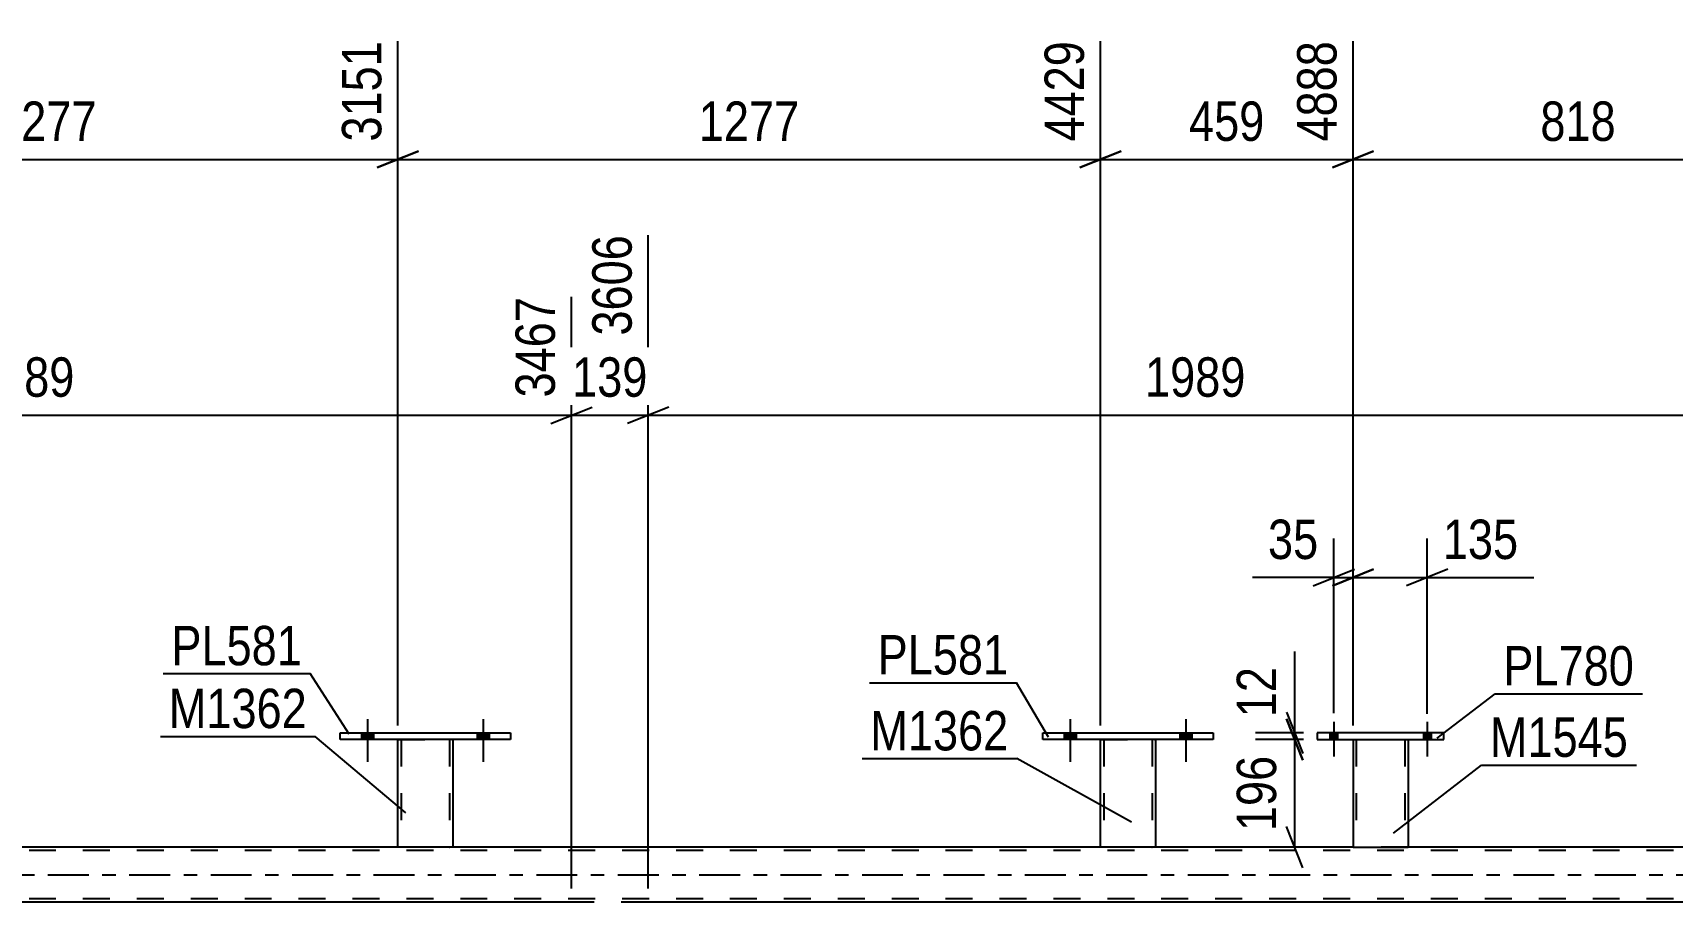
# Model space of a CAD drawing. Header units: millimetres. Extents: x 0 to 841, y 0 to 594.
# Drawn here: x 176.9 to 296.1, y 444 to 507.2 of the extents above; entities that cross this region are included whole.
import ezdxf

# ---------------------------------------------------------------- set-up
doc = ezdxf.new("R2010")
doc.units = ezdxf.units.MM
doc.linetypes.add('DXK_LINE_DOT2', pattern=[3.9198, 1.9599, -1.9599])
doc.linetypes.add('DXK_LINE_DOT3', pattern=[5.9187, 2.979, -0.9799, 0.9799, -0.9799])
doc.styles.add('Arial Narrow', font='ARIALN.TTF', dxfattribs={"height": 0.2})

# ---------------------------------------------------------------- blocks, each defined once
blk = doc.blocks.new('Part-283133313-2234 - 1851')
at = {"color": 2, "linetype": 'Continuous'}
for p, q in [((199.26, 455.83), (199.26, 456.31)), ((199.26, 456.31), (211.66, 456.31)), ((211.66, 455.83), (199.26, 455.83)), ((211.66, 456.31), (211.66, 455.83))]:
    blk.add_line(p, q, dxfattribs=at)
blk = doc.blocks.new('Part-283133313-2219 - 1851')
at = {"color": 2, "linetype": 'Continuous'}
for p, q in [((254.54, 447.99), (254.54, 455.83)), ((258.54, 455.83), (258.54, 447.99)), ((258.5, 447.99), (254.54, 447.99)), ((258.54, 447.99), (258.5, 447.99))]:
    blk.add_line(p, q, dxfattribs=at)
at = {"color": 7, "linetype": 'DXK_LINE_DOT2'}
for p, q in [((254.54, 455.83), (258.54, 455.83)), ((254.54, 455.83), (254.54, 455.83)), ((254.54, 455.83), (254.54, 455.83)), ((254.78, 455.83), (254.78, 447.99)), ((258.3, 455.83), (258.3, 447.99)), ((258.54, 455.83), (258.54, 455.83)), ((258.54, 455.83), (258.54, 455.83)), ((258.28, 447.99), (258.3, 447.99))]:
    blk.add_line(p, q, dxfattribs=at)
blk = doc.blocks.new('Part-283133313-2224 - 1851')
at = {"color": 2, "linetype": 'Continuous'}
for p, q in [((250.34, 455.83), (250.34, 456.31)), ((250.34, 456.31), (262.74, 456.31)), ((262.74, 455.83), (250.34, 455.83)), ((262.74, 456.31), (262.74, 455.83))]:
    blk.add_line(p, q, dxfattribs=at)
blk = doc.blocks.new('Part-283133313-2229 - 1851')
at = {"color": 2, "linetype": 'Continuous'}
for p, q in [((203.46, 447.99), (203.46, 455.83)), ((207.46, 455.83), (207.46, 447.99)), ((207.42, 447.99), (203.46, 447.99)), ((207.46, 447.99), (207.42, 447.99))]:
    blk.add_line(p, q, dxfattribs=at)
at = {"color": 7, "linetype": 'DXK_LINE_DOT2'}
for p, q in [((203.46, 455.83), (207.46, 455.83)), ((203.46, 455.83), (203.46, 455.83)), ((203.46, 455.83), (203.46, 455.83)), ((203.7, 455.83), (203.7, 447.99)), ((207.22, 455.83), (207.22, 447.99)), ((207.46, 455.83), (207.46, 455.83)), ((207.46, 455.83), (207.46, 455.83)), ((207.2, 447.99), (207.22, 447.99))]:
    blk.add_line(p, q, dxfattribs=at)
blk = doc.blocks.new('Part-283133313-2269 - 1851')
at = {"color": 2, "linetype": 'Continuous'}
for p, q in [((272.9, 455.83), (272.9, 447.99)), ((276.9, 455.83), (276.9, 447.99)), ((272.9, 447.99), (276.9, 447.99))]:
    blk.add_line(p, q, dxfattribs=at)
at = {"color": 7, "linetype": 'DXK_LINE_DOT2'}
for p, q in [((272.9, 455.83), (276.9, 455.83)), ((273.14, 455.83), (273.14, 447.99)), ((276.66, 455.83), (276.66, 447.99)), ((276.61, 447.99), (276.65, 447.99)), ((276.61, 447.99), (276.65, 447.99)), ((276.65, 447.99), (276.66, 447.99)), ((276.65, 447.99), (276.66, 447.99))]:
    blk.add_line(p, q, dxfattribs=at)
blk = doc.blocks.new('Part-283133313-2284 - 1851')
at = {"color": 2, "linetype": 'Continuous'}
for p, q in [((270.3, 456.31), (270.3, 455.83)), ((279.5, 456.31), (270.3, 456.31)), ((270.3, 455.83), (279.5, 455.83)), ((279.5, 455.83), (279.5, 456.31))]:
    blk.add_line(p, q, dxfattribs=at)
blk = doc.blocks.new('Part-283133313-2339 - 1851')
at = {"color": 7, "linetype": 'DXK_LINE_DOT2'}
for p, q in [((739.14, 447.75), (77.4, 447.75)), ((207.46, 447.99), (203.46, 447.99)), ((258.54, 447.99), (254.54, 447.99)), ((276.9, 447.99), (272.9, 447.99)), ((739.14, 444.23), (77.4, 444.23)), ((221.66, 443.99), (216.08, 443.99))]:
    blk.add_line(p, q, dxfattribs=at)
at = {"color": 2, "linetype": 'Continuous'}
for p, q in [((203.46, 447.99), (156.37, 447.99)), ((254.54, 447.99), (207.46, 447.99)), ((272.9, 447.99), (258.54, 447.99)), ((305.62, 447.99), (276.9, 447.99)), ((216.08, 443.99), (136.52, 443.99)), ((301.22, 443.99), (221.66, 443.99))]:
    blk.add_line(p, q, dxfattribs=at)
at = {"color": 7, "linetype": 'DXK_LINE_DOT3'}
blk.add_line((77.4, 445.99), (739.14, 445.99), dxfattribs=at)
blk = doc.blocks.new('Bolt-283133313-2375 - 1851')
at = {"linetype": 'Continuous'}
for points in [[(251.9, 455.83), (252.78, 455.83), (252.78, 456.31), (251.9, 456.31)], [(260.3, 455.83), (261.18, 455.83), (261.18, 456.31), (260.3, 456.31)]]:
    blk.add_hatch(color=1, dxfattribs=at).paths.add_polyline_path(points)
at = {"color": 1, "linetype": 'Continuous'}
for p, q in [((252.34, 457.31), (252.34, 454.19)), ((260.74, 457.31), (260.74, 454.19)), ((251.9, 456.31), (251.9, 455.83)), ((252.78, 456.31), (252.78, 455.83)), ((260.3, 456.31), (260.3, 455.83)), ((261.18, 456.31), (261.18, 455.83))]:
    blk.add_line(p, q, dxfattribs=at)
blk = doc.blocks.new('Bolt-283133313-2376 - 1851')
at = {"linetype": 'Continuous'}
for points in [[(251.9, 455.83), (252.78, 455.83), (252.78, 456.31), (251.9, 456.31)], [(260.3, 455.83), (261.18, 455.83), (261.18, 456.31), (260.3, 456.31)]]:
    blk.add_hatch(color=1, dxfattribs=at).paths.add_polyline_path(points)
at = {"color": 1, "linetype": 'Continuous'}
for p, q in [((252.34, 457.31), (252.34, 454.19)), ((260.74, 457.31), (260.74, 454.19)), ((251.9, 456.31), (251.9, 455.83)), ((252.78, 456.31), (252.78, 455.83)), ((260.3, 456.31), (260.3, 455.83)), ((261.18, 456.31), (261.18, 455.83))]:
    blk.add_line(p, q, dxfattribs=at)
blk = doc.blocks.new('Bolt-283133313-2377 - 1851')
at = {"linetype": 'Continuous'}
for points in [[(200.82, 455.83), (201.7, 455.83), (201.7, 456.31), (200.82, 456.31)], [(209.22, 455.83), (210.1, 455.83), (210.1, 456.31), (209.22, 456.31)]]:
    blk.add_hatch(color=1, dxfattribs=at).paths.add_polyline_path(points)
at = {"color": 1, "linetype": 'Continuous'}
for p, q in [((201.26, 457.31), (201.26, 454.19)), ((209.66, 457.31), (209.66, 454.19)), ((200.82, 456.31), (200.82, 455.83)), ((201.7, 456.31), (201.7, 455.83)), ((209.22, 456.31), (209.22, 455.83)), ((210.1, 456.31), (210.1, 455.83))]:
    blk.add_line(p, q, dxfattribs=at)
blk = doc.blocks.new('Bolt-283133313-2378 - 1851')
at = {"linetype": 'Continuous'}
for points in [[(200.82, 455.83), (201.7, 455.83), (201.7, 456.31), (200.82, 456.31)], [(209.22, 455.83), (210.1, 455.83), (210.1, 456.31), (209.22, 456.31)]]:
    blk.add_hatch(color=1, dxfattribs=at).paths.add_polyline_path(points)
at = {"color": 1, "linetype": 'Continuous'}
for p, q in [((201.26, 457.31), (201.26, 454.19)), ((209.66, 457.31), (209.66, 454.19)), ((200.82, 456.31), (200.82, 455.83)), ((201.7, 456.31), (201.7, 455.83)), ((209.22, 456.31), (209.22, 455.83)), ((210.1, 456.31), (210.1, 455.83))]:
    blk.add_line(p, q, dxfattribs=at)
blk = doc.blocks.new('Bolt-283133313-2383 - 1851')
at = {"linetype": 'Continuous'}
for points in [[(271.22, 455.83), (271.78, 455.83), (271.78, 456.31), (271.22, 456.31)], [(271.22, 455.83), (271.78, 455.83), (271.78, 456.31), (271.22, 456.31)], [(278.02, 455.83), (278.58, 455.83), (278.58, 456.31), (278.02, 456.31)], [(278.02, 455.83), (278.58, 455.83), (278.58, 456.31), (278.02, 456.31)]]:
    blk.add_hatch(color=1, dxfattribs=at).paths.add_polyline_path(points)
at = {"color": 1, "linetype": 'Continuous'}
for p, q in [((271.5, 457.11), (271.5, 454.59)), ((271.5, 457.11), (271.5, 454.59)), ((278.3, 457.11), (278.3, 454.59)), ((278.3, 457.11), (278.3, 454.59)), ((271.22, 456.31), (271.22, 455.83)), ((271.22, 456.31), (271.22, 455.83)), ((271.78, 456.31), (271.78, 455.83)), ((271.78, 456.31), (271.78, 455.83)), ((278.02, 456.31), (278.02, 455.83)), ((278.02, 456.31), (278.02, 455.83)), ((278.58, 456.31), (278.58, 455.83)), ((278.58, 456.31), (278.58, 455.83))]:
    blk.add_line(p, q, dxfattribs=at)
blk = doc.blocks.new('StraightDimension-283133313-2925 - 1851')
at = {"color": 7, "linetype": 'Continuous'}
for p, q in [((136.52, 444.99), (136.52, 492.51)), ((216.08, 444.99), (216.08, 488.01)), ((138.02, 480), (135.02, 478.8)), ((136.52, 479.4), (216.08, 479.4)), ((214.58, 478.8), (217.58, 480))]:
    blk.add_line(p, q, dxfattribs=at)
at = {"color": 0}
blk.add_wipeout([(180.56, 480.15), (180.56, 484.35), (172.05, 484.35), (172.05, 480.15)], dxfattribs=at)
at = {"color": 3, "style": 'Arial Narrow'}
blk.add_text('1989', height=2.863, dxfattribs=at).set_placement((172.65, 480.75))
at = {"color": 0, "linetype": 'Continuous'}
blk.add_wipeout([(215.48, 488.61), (211.28, 488.61), (211.28, 480.1), (215.48, 480.1)], dxfattribs=at)
at = {"color": 3, "linetype": 'Continuous', "style": 'Arial Narrow'}
blk.add_text('3467', height=2.863, rotation=90.0002, dxfattribs=at).set_placement((214.88, 480.7))
blk = doc.blocks.new('StraightDimension-283133313-2593 - 1851')
at = {"color": 7, "linetype": 'Continuous'}
for p, q in [((152.38, 456.83), (152.38, 506.62)), ((203.46, 456.83), (203.46, 506.62)), ((153.88, 498.61), (150.88, 497.41)), ((201.96, 497.41), (204.96, 498.61)), ((152.38, 498.01), (203.46, 498.01))]:
    blk.add_line(p, q, dxfattribs=at)
at = {"color": 0}
blk.add_wipeout([(182.17, 498.76), (182.17, 502.96), (173.66, 502.96), (173.66, 498.76)], dxfattribs=at)
at = {"color": 3, "style": 'Arial Narrow'}
blk.add_text('1277', height=2.863, dxfattribs=at).set_placement((174.26, 499.36))
at = {"color": 0, "linetype": 'Continuous'}
blk.add_wipeout([(202.86, 507.22), (198.66, 507.22), (198.66, 498.71), (202.86, 498.71)], dxfattribs=at)
at = {"color": 3, "linetype": 'Continuous', "style": 'Arial Narrow'}
blk.add_text('3151', height=2.863, rotation=90.0002, dxfattribs=at).set_placement((202.26, 499.31))
blk = doc.blocks.new('StraightDimension-283133313-2603 - 1851')
at = {"color": 7, "linetype": 'Continuous'}
for p, q in [((203.46, 456.83), (203.46, 506.62)), ((254.54, 456.83), (254.54, 506.62)), ((204.96, 498.61), (201.96, 497.41)), ((253.04, 497.41), (256.04, 498.61)), ((203.46, 498.01), (254.54, 498.01))]:
    blk.add_line(p, q, dxfattribs=at)
at = {"color": 0}
blk.add_wipeout([(233.26, 498.76), (233.26, 502.96), (224.74, 502.96), (224.74, 498.76)], dxfattribs=at)
at = {"color": 3, "style": 'Arial Narrow'}
blk.add_text('1277', height=2.863, dxfattribs=at).set_placement((225.34, 499.36))
at = {"color": 0, "linetype": 'Continuous'}
blk.add_wipeout([(253.94, 507.22), (249.74, 507.22), (249.74, 498.71), (253.94, 498.71)], dxfattribs=at)
at = {"color": 3, "linetype": 'Continuous', "style": 'Arial Narrow'}
blk.add_text('4429', height=2.863, rotation=90.0002, dxfattribs=at).set_placement((253.34, 499.31))
blk = doc.blocks.new('StraightDimension-283133313-2613 - 1851')
at = {"color": 7, "linetype": 'Continuous'}
for p, q in [((254.54, 456.83), (254.54, 506.62)), ((272.9, 456.83), (272.9, 506.62)), ((256.04, 498.61), (253.04, 497.41)), ((271.4, 497.41), (274.4, 498.61)), ((254.54, 498.01), (272.9, 498.01))]:
    blk.add_line(p, q, dxfattribs=at)
at = {"color": 0}
blk.add_wipeout([(267.06, 498.76), (267.06, 502.96), (260.38, 502.96), (260.38, 498.76)], dxfattribs=at)
at = {"color": 3, "style": 'Arial Narrow'}
blk.add_text('459', height=2.863, dxfattribs=at).set_placement((260.98, 499.36))
at = {"color": 0, "linetype": 'Continuous'}
blk.add_wipeout([(272.3, 507.22), (268.1, 507.22), (268.1, 498.71), (272.3, 498.71)], dxfattribs=at)
at = {"color": 3, "linetype": 'Continuous', "style": 'Arial Narrow'}
blk.add_text('4888', height=2.863, rotation=90.0002, dxfattribs=at).set_placement((271.7, 499.31))
blk = doc.blocks.new('StraightDimension-283133313-2623 - 1851')
at = {"color": 7, "linetype": 'Continuous'}
for p, q in [((272.9, 456.83), (272.9, 506.62)), ((305.62, 456.83), (305.62, 506.62)), ((274.4, 498.61), (271.4, 497.41)), ((304.12, 497.41), (307.12, 498.61)), ((272.9, 498.01), (305.62, 498.01))]:
    blk.add_line(p, q, dxfattribs=at)
at = {"color": 0}
blk.add_wipeout([(292.6, 498.76), (292.6, 502.96), (285.92, 502.96), (285.92, 498.76)], dxfattribs=at)
at = {"color": 3, "style": 'Arial Narrow'}
blk.add_text('818', height=2.863, dxfattribs=at).set_placement((286.52, 499.36))
at = {"color": 0, "linetype": 'Continuous'}
blk.add_wipeout([(305.02, 507.22), (300.82, 507.22), (300.82, 498.71), (305.02, 498.71)], dxfattribs=at)
at = {"color": 3, "linetype": 'Continuous', "style": 'Arial Narrow'}
blk.add_text('5706', height=2.863, rotation=90.0002, dxfattribs=at).set_placement((304.42, 499.31))
blk = doc.blocks.new('StraightDimension-283133313-2882 - 1851')
at = {"color": 7, "linetype": 'Continuous'}
for p, q in [((221.66, 444.99), (221.66, 492.51)), ((301.22, 444.99), (301.22, 488.01)), ((223.16, 480), (220.16, 478.8)), ((221.66, 479.4), (301.22, 479.4)), ((299.72, 478.8), (302.72, 480))]:
    blk.add_line(p, q, dxfattribs=at)
at = {"color": 0}
blk.add_wipeout([(265.69, 480.15), (265.69, 484.35), (257.18, 484.35), (257.18, 480.15)], dxfattribs=at)
at = {"color": 3, "style": 'Arial Narrow'}
blk.add_text('1989', height=2.863, dxfattribs=at).set_placement((257.78, 480.75))
at = {"color": 0, "linetype": 'Continuous'}
blk.add_wipeout([(300.62, 488.61), (296.42, 488.61), (296.42, 480.1), (300.62, 480.1)], dxfattribs=at)
at = {"color": 3, "linetype": 'Continuous', "style": 'Arial Narrow'}
blk.add_text('5595', height=2.863, rotation=90.0002, dxfattribs=at).set_placement((300.02, 480.7))
blk = doc.blocks.new('StraightDimension-283133313-2906 - 1851')
at = {"color": 7, "linetype": 'Continuous'}
for p, q in [((221.66, 444.99), (221.66, 492.51)), ((216.08, 444.99), (216.08, 488.01)), ((214.58, 478.8), (217.58, 480)), ((216.08, 479.4), (221.66, 479.4)), ((223.16, 480), (220.16, 478.8))]:
    blk.add_line(p, q, dxfattribs=at)
at = {"color": 0}
blk.add_wipeout([(222.21, 480.15), (222.21, 484.35), (215.53, 484.35), (215.53, 480.15)], dxfattribs=at)
at = {"color": 3, "style": 'Arial Narrow'}
blk.add_text('139', height=2.863, dxfattribs=at).set_placement((216.13, 480.75))
at = {"color": 0, "linetype": 'Continuous'}
blk.add_wipeout([(221.06, 493.11), (216.86, 493.11), (216.86, 484.6), (221.06, 484.6)], dxfattribs=at)
at = {"color": 3, "linetype": 'Continuous', "style": 'Arial Narrow'}
blk.add_text('3606', height=2.863, rotation=90.0002, dxfattribs=at).set_placement((220.46, 485.2))
blk = doc.blocks.new('StraightDimension-283133313-14680 - 1851')
at = {"color": 7, "linetype": 'Continuous'}
for p, q in [((272.9, 456.83), (272.9, 470.45)), ((278.3, 457.69), (278.3, 470.45)), ((271.4, 467), (274.4, 468.2)), ((272.9, 467.6), (278.3, 467.6)), ((279.8, 468.2), (276.8, 467)), ((278.3, 467.6), (286.04, 467.6)), ((278.3, 467.6), (286.04, 467.6))]:
    blk.add_line(p, q, dxfattribs=at)
at = {"color": 0}
blk.add_wipeout([(285.51, 468.35), (285.51, 472.55), (278.83, 472.55), (278.83, 468.35)], dxfattribs=at)
at = {"color": 3, "style": 'Arial Narrow'}
blk.add_text('135', height=2.863, dxfattribs=at).set_placement((279.43, 468.95))
blk = doc.blocks.new('StraightDimension-283133313-14681 - 1851')
at = {"color": 7, "linetype": 'Continuous'}
for p, q in [((271.5, 457.73), (271.5, 470.45)), ((272.9, 456.83), (272.9, 470.45)), ((271.5, 467.6), (265.6, 467.6)), ((271.5, 467.6), (265.6, 467.6)), ((270, 467), (273, 468.2)), ((274.4, 468.2), (271.4, 467)), ((271.5, 467.6), (272.9, 467.6))]:
    blk.add_line(p, q, dxfattribs=at)
at = {"color": 0}
blk.add_wipeout([(270.98, 468.35), (270.98, 472.55), (266.12, 472.55), (266.12, 468.35)], dxfattribs=at)
at = {"color": 3, "style": 'Arial Narrow'}
blk.add_text('35', height=2.863, dxfattribs=at).set_placement((266.72, 468.95))
blk = doc.blocks.new('StraightDimension-283133313-14701 - 1851')
at = {"color": 7, "linetype": 'Continuous'}
for p, q in [((268.66, 456.31), (268.66, 462.22)), ((268.66, 456.31), (268.66, 462.22)), ((268.06, 457.81), (269.26, 454.81)), ((269.26, 454.33), (268.06, 457.33)), ((269.3, 456.31), (265.81, 456.31)), ((269.3, 455.83), (265.81, 455.83)), ((268.66, 455.83), (268.66, 456.31))]:
    blk.add_line(p, q, dxfattribs=at)
at = {"color": 0}
blk.add_wipeout([(267.91, 461.69), (263.71, 461.69), (263.71, 456.84), (267.91, 456.84)], dxfattribs=at)
at = {"color": 3, "style": 'Arial Narrow'}
blk.add_text('12', height=2.863, rotation=90.0002, dxfattribs=at).set_placement((267.31, 457.44))
blk = doc.blocks.new('StraightDimension-283133313-14702 - 1851')
at = {"color": 7, "linetype": 'Continuous'}
for p, q in [((268.06, 457.33), (269.26, 454.33)), ((269.3, 455.83), (265.81, 455.83)), ((268.66, 447.99), (268.66, 455.83)), ((269.26, 446.49), (268.06, 449.49)), ((271.9, 447.99), (265.81, 447.99))]:
    blk.add_line(p, q, dxfattribs=at)
at = {"color": 0}
blk.add_wipeout([(267.91, 455.25), (263.71, 455.25), (263.71, 448.56), (267.91, 448.56)], dxfattribs=at)
at = {"color": 3, "style": 'Arial Narrow'}
blk.add_text('196', height=2.863, rotation=90.0002, dxfattribs=at).set_placement((267.31, 449.16))
blk = doc.blocks.new('Mark-283133313-2215 - 1851')
at = {"color": 30, "linetype": 'Continuous'}
for p in [(237.21, 454.43), (256.79, 449.8)]:
    blk.add_line(p, (248.46, 454.43), dxfattribs=at)
at = {"color": 0}
blk.add_wipeout([(247.86, 455.03), (247.86, 458.03), (237.81, 458.03), (237.81, 455.03)], dxfattribs=at)
blk.add_wipeout([(247.86, 455.03), (247.86, 458.03), (237.81, 458.03), (237.81, 455.03)], dxfattribs=at)
at = {"color": 3, "style": 'Arial Narrow'}
blk.add_text('M1362', height=2.863, dxfattribs=at).set_placement((237.81, 455.03))
blk = doc.blocks.new('Mark-283133313-2220 - 1851')
at = {"color": 30, "linetype": 'Continuous'}
for p in [(237.74, 459.95), (250.76, 456)]:
    blk.add_line(p, (248.44, 459.95), dxfattribs=at)
at = {"color": 0}
blk.add_wipeout([(247.84, 460.55), (247.84, 463.55), (238.34, 463.55), (238.34, 460.55)], dxfattribs=at)
blk.add_wipeout([(247.84, 460.55), (247.84, 463.55), (238.34, 463.55), (238.34, 460.55)], dxfattribs=at)
at = {"color": 3, "style": 'Arial Narrow'}
blk.add_text('PL581', height=2.863, dxfattribs=at).set_placement((238.34, 460.55))
blk = doc.blocks.new('Mark-283133313-2225 - 1851')
at = {"color": 30, "linetype": 'Continuous'}
for p in [(186.21, 456.05), (204.05, 450.48)]:
    blk.add_line(p, (197.46, 456.05), dxfattribs=at)
at = {"color": 0}
blk.add_wipeout([(196.86, 456.65), (196.86, 459.65), (186.81, 459.65), (186.81, 456.65)], dxfattribs=at)
blk.add_wipeout([(196.86, 456.65), (196.86, 459.65), (186.81, 459.65), (186.81, 456.65)], dxfattribs=at)
at = {"color": 3, "style": 'Arial Narrow'}
blk.add_text('M1362', height=2.863, dxfattribs=at).set_placement((186.81, 456.65))
blk = doc.blocks.new('Mark-283133313-2230 - 1851')
at = {"color": 30, "linetype": 'Continuous'}
for p in [(186.4, 460.62), (199.92, 456.2)]:
    blk.add_line(p, (197.1, 460.62), dxfattribs=at)
at = {"color": 0}
blk.add_wipeout([(196.5, 461.22), (196.5, 464.22), (187, 464.22), (187, 461.22)], dxfattribs=at)
blk.add_wipeout([(196.5, 461.22), (196.5, 464.22), (187, 464.22), (187, 461.22)], dxfattribs=at)
at = {"color": 3, "style": 'Arial Narrow'}
blk.add_text('PL581', height=2.863, dxfattribs=at).set_placement((187, 461.22))
blk = doc.blocks.new('Mark-283133313-2265 - 1851')
at = {"color": 30, "linetype": 'Continuous'}
for p, q in [((275.85, 449), (282.25, 453.96)), ((282.25, 453.96), (293.5, 453.96))]:
    blk.add_line(p, q, dxfattribs=at)
at = {"color": 0}
blk.add_wipeout([(292.9, 454.56), (292.9, 457.56), (282.85, 457.56), (282.85, 454.56)], dxfattribs=at)
blk.add_wipeout([(292.9, 454.56), (292.9, 457.56), (282.85, 457.56), (282.85, 454.56)], dxfattribs=at)
at = {"color": 3, "style": 'Arial Narrow'}
blk.add_text('M1545', height=2.863, dxfattribs=at).set_placement((282.85, 454.56))
blk = doc.blocks.new('Mark-283133313-2280 - 1851')
at = {"color": 30, "linetype": 'Continuous'}
for p, q in [((279.01, 455.92), (283.23, 459.15)), ((283.23, 459.15), (293.94, 459.15))]:
    blk.add_line(p, q, dxfattribs=at)
at = {"color": 0}
blk.add_wipeout([(293.34, 459.75), (293.34, 462.75), (283.83, 462.75), (283.83, 459.75)], dxfattribs=at)
blk.add_wipeout([(293.34, 459.75), (293.34, 462.75), (283.83, 462.75), (283.83, 459.75)], dxfattribs=at)
at = {"color": 3, "style": 'Arial Narrow'}
blk.add_text('PL780', height=2.863, dxfattribs=at).set_placement((283.83, 459.75))

msp = doc.modelspace()

# ---------------------------------------------------------------- block references
for name in ['Bolt-283133313-2377 - 1851', 'Bolt-283133313-2378 - 1851', 'Bolt-283133313-2375 - 1851', 'Bolt-283133313-2376 - 1851', 'Bolt-283133313-2383 - 1851', 'Part-283133313-2234 - 1851', 'Part-283133313-2229 - 1851', 'Part-283133313-2224 - 1851', 'Part-283133313-2219 - 1851', 'Part-283133313-2284 - 1851', 'Part-283133313-2269 - 1851', 'Part-283133313-2339 - 1851']:
    msp.add_blockref(name, (0, 0))

# ---------------------------------------------------------------- next in the draw order: block references
msp.add_blockref('StraightDimension-283133313-2925 - 1851', (0, 0))

# ---------------------------------------------------------------- next in the draw order: block references
msp.add_blockref('StraightDimension-283133313-2593 - 1851', (0, 0))

# ---------------------------------------------------------------- next in the draw order: block references
msp.add_blockref('StraightDimension-283133313-2603 - 1851', (0, 0))

# ---------------------------------------------------------------- next in the draw order: block references
for name in ['StraightDimension-283133313-2613 - 1851', 'Mark-283133313-2225 - 1851']:
    msp.add_blockref(name, (0, 0))

# ---------------------------------------------------------------- next in the draw order: block references
for name in ['StraightDimension-283133313-2623 - 1851', 'Mark-283133313-2230 - 1851']:
    msp.add_blockref(name, (0, 0))

# ---------------------------------------------------------------- next in the draw order: block references
msp.add_blockref('StraightDimension-283133313-2882 - 1851', (0, 0))

# ---------------------------------------------------------------- next in the draw order: block references
for name in ['StraightDimension-283133313-2906 - 1851', 'StraightDimension-283133313-14680 - 1851', 'Mark-283133313-2215 - 1851']:
    msp.add_blockref(name, (0, 0))

# ---------------------------------------------------------------- next in the draw order: block references
for name in ['StraightDimension-283133313-14681 - 1851', 'Mark-283133313-2220 - 1851', 'Mark-283133313-2265 - 1851']:
    msp.add_blockref(name, (0, 0))

# ---------------------------------------------------------------- next in the draw order: block references
for name in ['Mark-283133313-2280 - 1851', 'StraightDimension-283133313-14701 - 1851']:
    msp.add_blockref(name, (0, 0))

# ---------------------------------------------------------------- next in the draw order: block references
msp.add_blockref('StraightDimension-283133313-14702 - 1851', (0, 0))

doc.saveas('drawing.dxf')
